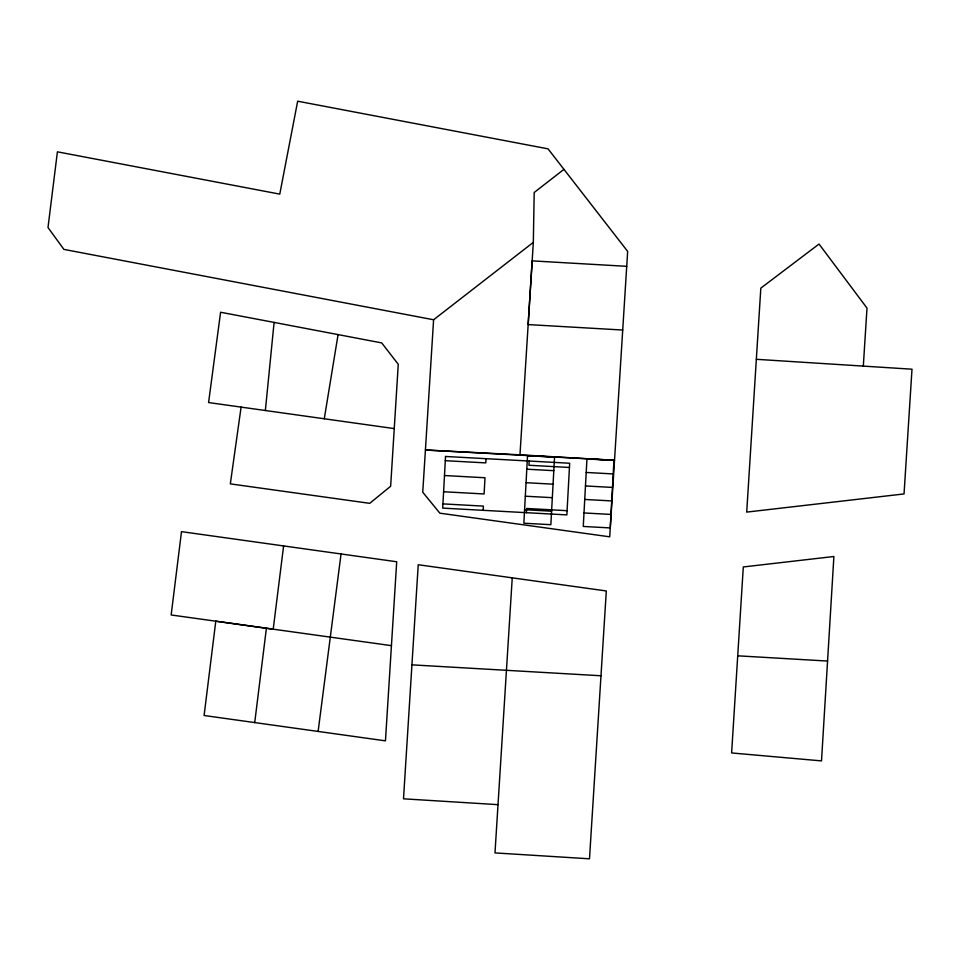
<?xml version="1.0" encoding="UTF-8"?>
<svg xmlns="http://www.w3.org/2000/svg" width="960" height="960" viewBox="0 0 960 960"><rect width="100%" height="100%" fill="white"/><g stroke="black" fill="none" stroke-linecap="round" stroke-linejoin="round"><path stroke-width="1.44" d="M533.328 242.364L534.192 192.492L563.952 169.344L548.04 148.848L297.672 101.196L279.768 194.124L57.408 151.824L48 227.544L63.9 249.396L433.596 319.764L533.328 242.364L519.972 454.824L425.424 450.012L422.736 492.204L439.86 513.18L609.708 536.82L627.66 251.4L563.952 169.344M483.18 510.324L483.408 506.112L442.944 503.892M486 458.676L485.772 462.9L445.296 460.692M526.38 512.688L526.608 508.464L567.084 510.684M529.2 461.04L528.972 465.264L569.436 467.472M827.568 661.056L833.892 556.5L743.304 566.952L731.616 752.952L821.508 760.896L827.568 661.056L737.712 655.812M512.244 577.836L494.988 852.912L589.488 858.804L606.312 590.964L418.236 564.732L403.5 798.816L498.012 804.66M433.596 319.764L425.424 450.012L614.52 460.284L519.972 454.824M863.316 366.12L867 308.076L819.024 244.044L760.824 288.12L746.712 512.1L904.044 493.932L912 369.204L756.336 359.304M265.368 410.496L274.092 322.416L220.596 312.252L208.584 402.552L394.26 428.592M254.724 722.568L266.4 628.248L215.784 621.192L204.096 715.5L385.452 740.844L396.708 561.756L181.5 531.648L171.156 614.976L391.44 645.648M283.608 545.928L273.216 629.184L266.4 628.248M318.12 731.424L341.052 553.968M241.104 407.088L230.328 483.876L369.72 503.34L390.648 486.252L398.268 364.284L381.72 342.912L274.092 322.416M324.276 418.764L338.076 334.596M600.984 675.768L411.936 664.848M526.8 469.2L553.8 470.676M586.212 472.452L613.212 473.928M444.492 475.536L484.992 477.756L484.104 493.956L443.604 491.748M526.068 482.7L553.068 484.176M585.468 485.952L612.48 487.428M525.324 496.212L552.324 497.676M584.736 499.452L611.736 500.928M524.592 509.712L551.592 511.188M583.992 512.952L611.004 514.428M626.736 266.328L532.164 260.868L528.144 324.576L622.716 330.036M445.536 456.468L442.704 508.116L566.856 514.896L569.676 463.248L445.536 456.468M527.532 455.7L523.848 523.212L550.848 524.688L554.544 457.176L527.532 455.7M586.944 458.952L583.26 526.452L610.26 527.928L613.944 460.416L586.944 458.952"/></g></svg>
